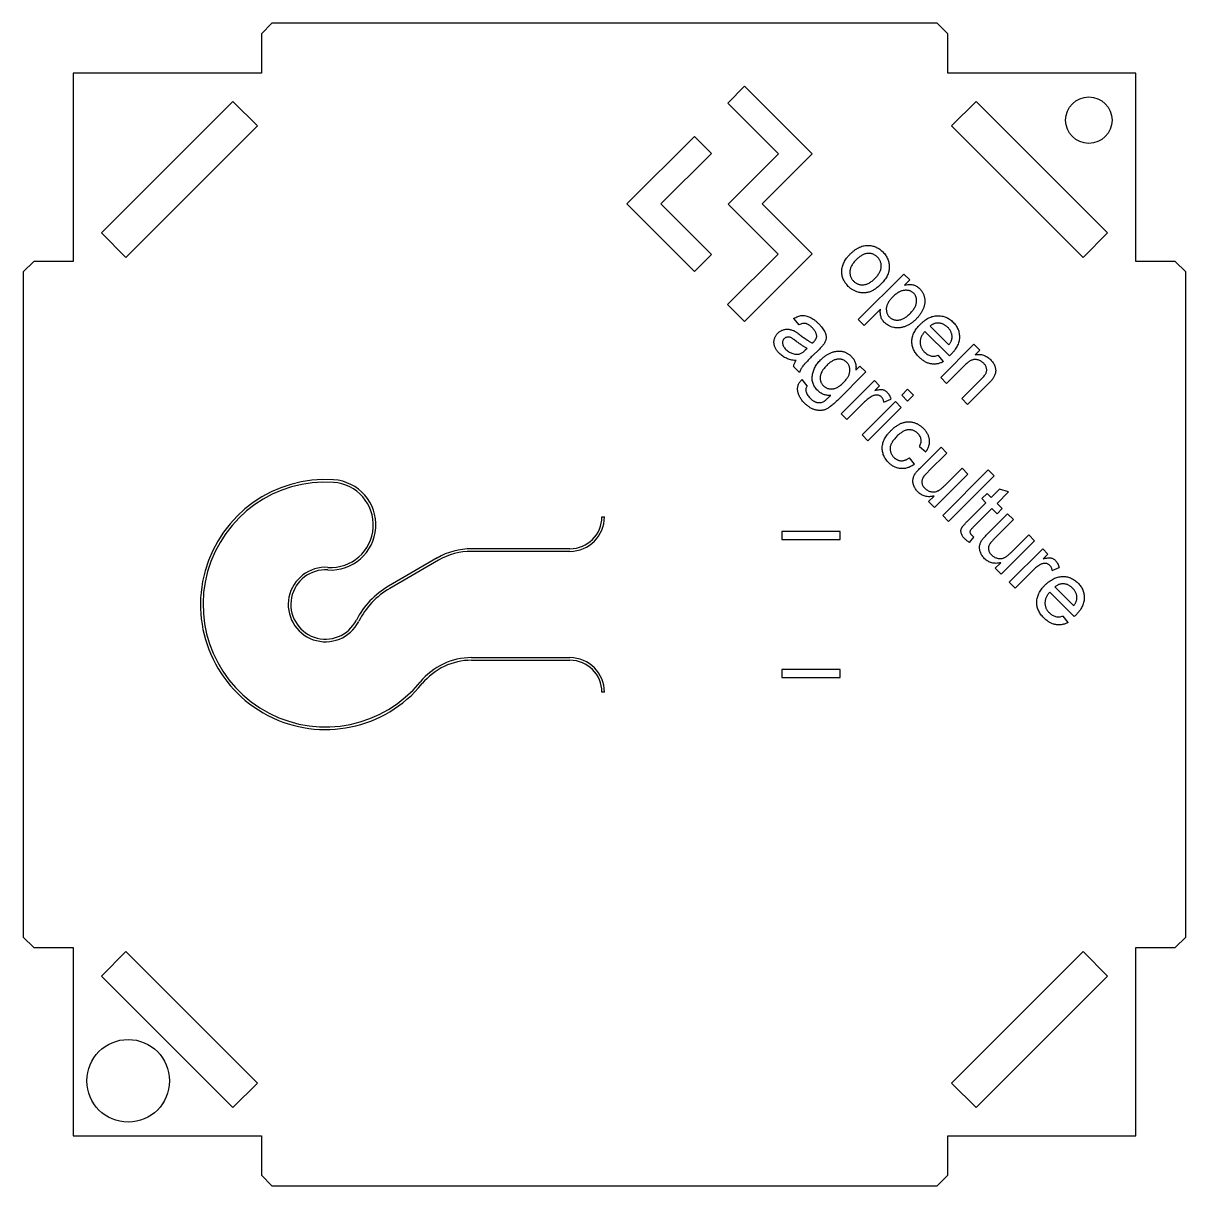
# Model space of a CAD drawing. Header units: millimetres. Extents: x -259 to 643, y -180 to 116.
# Drawn here: x 170.2 to 281.3, y -55.6 to 55.6 of the extents above; entities that cross this region are included whole.
import ezdxf

# ---------------------------------------------------------------- set-up
doc = ezdxf.new("R2010")
doc.units = ezdxf.units.MM

msp = doc.modelspace()

# ---------------------------------------------------------------- linework, layer by layer
at = {"color": 7, "linetype": 'Continuous', "lineweight": 25}
for p, q in [((193.95, 55.56), (192.94, 54.55)), ((257.53, 55.56), (193.95, 55.56)), ((258.55, 54.55), (257.53, 55.56)), ((192.94, 54.55), (192.94, 50.8)), ((258.55, 50.8), (258.55, 54.55)), ((174.94, 50.8), (174.94, 32.8)), ((192.94, 50.8), (174.94, 50.8)), ((276.54, 50.8), (258.55, 50.8)), ((276.54, 32.8), (276.54, 50.8)), ((237.53, 47.92), (239.14, 49.54)), ((239.14, 49.54), (245.59, 43.09)), ((190.23, 48.09), (177.65, 35.52)), ((192.56, 45.75), (190.23, 48.09)), ((242.38, 43.08), (237.53, 47.92)), ((261.26, 48.09), (258.92, 45.75)), ((273.83, 35.52), (261.26, 48.09)), ((179.99, 33.18), (192.56, 45.75)), ((258.92, 45.75), (271.5, 33.18)), ((227.89, 38.29), (234.35, 44.75)), ((234.35, 44.75), (235.97, 43.12)), ((235.97, 43.12), (231.14, 38.29)), ((237.56, 38.26), (242.38, 43.08)), ((245.59, 43.09), (240.8, 38.3)), ((234.34, 31.84), (227.89, 38.29)), ((231.14, 38.29), (235.96, 33.46)), ((242.33, 33.5), (237.56, 38.26)), ((240.8, 38.3), (245.58, 33.52)), ((177.65, 35.52), (179.99, 33.18)), ((271.5, 33.18), (273.83, 35.52)), ((235.96, 33.46), (234.34, 31.84)), ((237.51, 28.67), (242.33, 33.5)), ((245.58, 33.52), (239.12, 27.06)), ((171.2, 32.8), (170.18, 31.79)), ((174.94, 32.8), (171.2, 32.8)), ((280.29, 32.8), (276.54, 32.8)), ((281.31, 31.79), (280.29, 32.8)), ((170.18, 31.79), (170.18, -31.79)), ((254.36, 31.58), (250, 27.23)), ((254.92, 31.03), (254.36, 31.58)), ((281.31, -31.79), (281.31, 31.79)), ((254.41, 30.52), (254.92, 31.03)), ((239.12, 27.06), (237.51, 28.67)), ((250.56, 26.67), (252.13, 28.24)), ((243.82, 27.33), (244.33, 26.72)), ((250, 27.23), (250.56, 26.67)), ((256.37, 26.11), (258.71, 23.76)), ((258.66, 24.82), (256.87, 26.61)), ((245.11, 24.48), (244.94, 24.32)), ((261.06, 24.88), (257.88, 21.69)), ((261.62, 24.32), (261.06, 24.88)), ((245.6, 23.74), (246.28, 24.42)), ((258.14, 23.22), (257.65, 23.82)), ((261.18, 23.88), (261.62, 24.32)), ((243.82, 22.75), (244.38, 22.19)), ((248, 19.51), (250.72, 22.23)), ((250.16, 22.79), (249.77, 22.39)), ((250.72, 22.23), (250.16, 22.79)), ((258.44, 21.13), (260.14, 22.84)), ((245.13, 20.89), (244.63, 21.5)), ((251.54, 21.41), (248.35, 18.22)), ((252.04, 20.91), (251.54, 21.41)), ((257.88, 21.69), (258.44, 21.13)), ((261.79, 21.58), (259.89, 19.68)), ((251.59, 20.46), (252.04, 20.91)), ((254.72, 20.57), (254.16, 20.01)), ((254.16, 20.01), (254.72, 19.45)), ((255.28, 20.01), (254.72, 20.57)), ((254.72, 19.45), (255.28, 20.01)), ((260.45, 19.12), (262.4, 21.07)), ((248.91, 17.67), (250.6, 19.36)), ((253.55, 19.4), (250.36, 16.21)), ((252.46, 19.33), (253.12, 19.64)), ((254.11, 18.84), (253.55, 19.4)), ((259.89, 19.68), (260.45, 19.12)), ((248.35, 18.22), (248.91, 17.67)), ((250.92, 15.65), (254.11, 18.84)), ((250.36, 16.21), (250.92, 15.65)), ((255.84, 15.1), (256.45, 14.59)), ((257.91, 15.04), (255.94, 13.08)), ((256.73, 12.75), (258.46, 14.48)), ((258.46, 14.48), (257.91, 15.04)), ((255.39, 13.42), (254.89, 14.03)), ((257.29, 9.28), (260.48, 12.47)), ((262.43, 12.86), (258.07, 8.5)), ((259.92, 13.03), (258.24, 11.35)), ((258.63, 7.94), (262.99, 12.3)), ((260.48, 12.47), (259.92, 13.03)), ((262.99, 12.3), (262.43, 12.86)), ((257.25, 10.36), (256.73, 9.84)), ((262.32, 10.62), (261.82, 10.12)), ((261.82, 10.12), (262.21, 9.73)), ((262.71, 10.23), (262.32, 10.62)), ((263.49, 11.01), (262.71, 10.23)), ((263.27, 9.67), (264.36, 10.77)), ((264.36, 10.77), (263.49, 11.01)), ((256.73, 9.84), (257.29, 9.28)), ((262.21, 9.73), (260.42, 7.94)), ((260.96, 7.36), (262.77, 9.17)), ((262.77, 9.17), (263.27, 8.67)), ((263.77, 9.17), (263.27, 9.67)), ((263.27, 8.67), (263.77, 9.17)), ((225.49, 8.38), (225.74, 8.38)), ((258.07, 8.5), (258.63, 7.94)), ((264.28, 8.67), (262.31, 6.71)), ((263.1, 6.38), (264.83, 8.11)), ((264.83, 8.11), (264.28, 8.67)), ((242.7, 6.99), (242.7, 6.22)), ((248.28, 6.99), (242.7, 6.99)), ((248.28, 6.22), (248.28, 6.99)), ((242.7, 6.22), (248.28, 6.22)), ((260.64, 5.92), (261.05, 6.45)), ((263.66, 2.91), (266.85, 6.1)), ((266.29, 6.66), (264.61, 4.98)), ((266.85, 6.1), (266.29, 6.66)), ((209.75, 4.45), (205.09, 1.75)), ((222.44, 5.33), (213.04, 5.33)), ((222.44, 5.08), (213.04, 5.08)), ((267.63, 5.32), (264.44, 2.13)), ((268.13, 4.81), (267.63, 5.32)), ((267.69, 4.37), (268.13, 4.81)), ((209.88, 4.23), (205.22, 1.53)), ((263.62, 3.99), (263.1, 3.47)), ((263.1, 3.47), (263.66, 2.91)), ((268.55, 3.24), (269.21, 3.55)), ((265, 1.57), (266.69, 3.26)), ((264.44, 2.13), (265, 1.57)), ((268.3, 1.18), (270.64, -1.16)), ((270.59, -0.1), (268.8, 1.68)), ((270.07, -1.71), (269.58, -1.1)), ((213.04, -5.08), (222.44, -5.08)), ((213.04, -5.33), (222.44, -5.33)), ((248.28, -6.22), (242.7, -6.22)), ((242.7, -6.22), (242.7, -6.99)), ((248.28, -6.99), (248.28, -6.22)), ((242.7, -6.99), (248.28, -6.99)), ((225.74, -8.38), (225.49, -8.38)), ((170.18, -31.79), (171.2, -32.8)), ((280.29, -32.8), (281.31, -31.79)), ((171.2, -32.8), (174.94, -32.8)), ((174.94, -32.8), (174.94, -50.8)), ((179.99, -33.18), (177.65, -35.52)), ((192.56, -45.75), (179.99, -33.18)), ((271.5, -33.18), (258.92, -45.75)), ((273.83, -35.52), (271.5, -33.18)), ((276.54, -32.8), (280.29, -32.8)), ((276.54, -50.8), (276.54, -32.8)), ((177.65, -35.52), (190.23, -48.09)), ((261.26, -48.09), (273.83, -35.52)), ((190.23, -48.09), (192.56, -45.75)), ((258.92, -45.75), (261.26, -48.09)), ((174.94, -50.8), (192.94, -50.8)), ((192.94, -50.8), (192.94, -54.55)), ((258.55, -50.8), (276.54, -50.8)), ((258.55, -54.55), (258.55, -50.8)), ((192.94, -54.55), (193.95, -55.56)), ((193.95, -55.56), (257.53, -55.56)), ((257.53, -55.56), (258.55, -54.55))]:
    msp.add_line(p, q, dxfattribs=at)
for centre, radius in [((272.04, 46.3), 2.22), ((180.21, -45.53), 3.95)]:
    msp.add_circle(centre, radius, dxfattribs=at)
for centre, radius, start, end in [((199.07, 0), 11.95, 86.2634, 320.7106), ((199.07, 0), 11.7, 86.2634, 320.7106), ((199.57, 7.61), 4.32, 266.2634, 86.2634), ((199.57, 7.61), 4.07, 266.2634, 86.2634), ((222.44, 8.38), 3.3, 270, 360), ((222.44, 8.38), 3.05, 270, 0), ((213.04, -1.24), 6.57, 90, 120.0835), ((213.04, -1.24), 6.32, 90, 120.0835), ((199.07, 0), 3.56, 86.2634, 333.0541), ((199.07, 0), 3.31, 86.2634, 333.0541), ((209.04, -5.06), 7.87, 120.0835, 153.0541), ((209.04, -5.06), 7.62, 120.0835, 153.0541), ((213.04, -11.43), 6.35, 90, 140.7106), ((213.04, -11.43), 6.1, 90, 140.7106), ((222.44, -8.38), 3.3, 0, 90), ((222.44, -8.38), 3.05, 0, 90)]:
    msp.add_arc(centre, radius, start, end, dxfattribs=at)
for points, knots in [([(249.05, 30.41), (249, 30.46), (248.9, 30.57), (248.76, 30.74), (248.65, 30.92), (248.56, 31.1), (248.5, 31.29), (248.45, 31.48), (248.42, 31.68), (248.42, 31.89), (248.43, 32.09), (248.48, 32.3), (248.55, 32.51), (248.64, 32.71), (248.75, 32.91), (248.89, 33.12), (249.06, 33.32), (249.18, 33.45), (249.24, 33.51)], [0, 0, 0, 0, 0.063917, 0.125103, 0.184167, 0.242087, 0.298594, 0.354794, 0.411846, 0.469665, 0.528424, 0.587979, 0.649017, 0.712546, 0.778767, 0.848339, 0.922072, 1, 1, 1, 1]), ([(249.24, 33.51), (249.32, 33.58), (249.46, 33.72), (249.68, 33.89), (249.9, 34.04), (250.12, 34.16), (250.34, 34.25), (250.57, 34.3), (250.8, 34.34), (250.95, 34.33), (251.02, 34.33)], [0, 0, 0, 0, 0.148743, 0.287828, 0.419547, 0.543761, 0.661832, 0.776707, 0.888407, 1, 1, 1, 1]), ([(251.84, 33.2), (251.81, 33.23), (251.75, 33.29), (251.64, 33.37), (251.53, 33.44), (251.42, 33.49), (251.3, 33.53), (251.18, 33.55), (251.05, 33.56), (250.92, 33.56), (250.78, 33.54), (250.64, 33.51), (250.5, 33.46), (250.37, 33.39), (250.23, 33.31), (250.08, 33.21), (249.94, 33.09), (249.85, 33), (249.8, 32.95)], [0, 0, 0, 0, 0.057572, 0.113525, 0.16803, 0.221442, 0.274791, 0.328993, 0.38456, 0.441418, 0.500218, 0.560953, 0.623845, 0.690365, 0.760623, 0.835647, 0.915291, 1, 1, 1, 1]), ([(251.02, 34.33), (251.08, 34.33), (251.21, 34.31), (251.39, 34.27), (251.56, 34.22), (251.73, 34.15), (251.89, 34.07), (252.05, 33.96), (252.2, 33.84), (252.3, 33.75), (252.35, 33.71)], [0, 0, 0, 0, 0.124302, 0.246336, 0.367599, 0.489098, 0.612371, 0.737766, 0.866431, 1, 1, 1, 1]), ([(252.35, 33.71), (252.4, 33.65), (252.5, 33.55), (252.63, 33.38), (252.73, 33.2), (252.82, 33.02), (252.89, 32.83), (252.94, 32.64), (252.96, 32.44), (252.97, 32.23), (252.95, 32.03), (252.91, 31.82), (252.85, 31.62), (252.77, 31.42), (252.66, 31.22), (252.52, 31.03), (252.37, 30.83), (252.25, 30.71), (252.19, 30.65)], [0, 0, 0, 0, 0.064148, 0.125517, 0.185171, 0.243479, 0.301291, 0.358638, 0.417072, 0.476329, 0.536519, 0.596593, 0.65777, 0.720728, 0.785986, 0.853812, 0.925134, 1, 1, 1, 1]), ([(249.8, 32.95), (249.76, 32.91), (249.67, 32.82), (249.55, 32.67), (249.45, 32.53), (249.36, 32.39), (249.3, 32.25), (249.24, 32.11), (249.21, 31.98), (249.19, 31.84), (249.19, 31.71), (249.21, 31.58), (249.23, 31.45), (249.27, 31.34), (249.32, 31.22), (249.38, 31.11), (249.46, 31.01), (249.52, 30.94), (249.55, 30.91)], [0, 0, 0, 0, 0.085097, 0.164606, 0.239503, 0.309642, 0.37605, 0.439316, 0.500402, 0.559102, 0.616243, 0.671376, 0.725487, 0.778745, 0.832255, 0.886667, 0.942526, 1, 1, 1, 1]), ([(251.61, 31.18), (251.65, 31.23), (251.74, 31.32), (251.85, 31.46), (251.95, 31.59), (252.03, 31.73), (252.1, 31.87), (252.15, 32.01), (252.18, 32.14), (252.2, 32.28), (252.2, 32.41), (252.19, 32.54), (252.16, 32.66), (252.12, 32.78), (252.07, 32.9), (252.01, 33.01), (251.93, 33.11), (251.87, 33.17), (251.84, 33.2)], [0, 0, 0, 0, 0.083105, 0.161625, 0.235488, 0.305082, 0.370932, 0.434377, 0.495152, 0.555043, 0.613396, 0.669678, 0.724129, 0.778165, 0.832455, 0.88662, 0.942226, 1, 1, 1, 1]), ([(249.55, 30.91), (249.58, 30.88), (249.65, 30.82), (249.75, 30.75), (249.86, 30.68), (249.97, 30.63), (250.09, 30.59), (250.22, 30.57), (250.35, 30.56), (250.48, 30.56), (250.62, 30.58), (250.75, 30.61), (250.89, 30.66), (251.03, 30.73), (251.18, 30.82), (251.32, 30.92), (251.47, 31.05), (251.56, 31.14), (251.61, 31.18)], [0, 0, 0, 0, 0.056523, 0.111526, 0.165405, 0.218028, 0.271137, 0.324849, 0.379912, 0.436632, 0.495316, 0.555676, 0.618956, 0.686371, 0.757016, 0.832923, 0.913948, 1, 1, 1, 1]), ([(252.19, 30.65), (252.14, 30.6), (252.05, 30.51), (251.9, 30.38), (251.75, 30.26), (251.61, 30.15), (251.47, 30.06), (251.33, 29.98), (251.19, 29.92), (251.06, 29.87), (250.93, 29.83), (250.79, 29.81), (250.66, 29.79), (250.53, 29.78), (250.39, 29.78), (250.26, 29.8), (250.12, 29.82), (249.95, 29.86), (249.73, 29.94), (249.48, 30.06), (249.25, 30.22), (249.12, 30.34), (249.05, 30.41)], [0, 0, 0, 0, 0.058698, 0.114042, 0.166463, 0.216071, 0.262728, 0.306876, 0.348818, 0.388675, 0.427002, 0.46511, 0.502535, 0.539692, 0.577048, 0.61431, 0.652436, 0.690862, 0.76791, 0.844221, 0.92114, 1, 1, 1, 1]), ([(255.29, 29.75), (255.26, 29.78), (255.21, 29.83), (255.12, 29.9), (255.02, 29.95), (254.91, 29.99), (254.8, 30.02), (254.68, 30.03), (254.55, 30.04), (254.42, 30.03), (254.28, 30.01), (254.14, 29.97), (254, 29.92), (253.86, 29.85), (253.72, 29.76), (253.58, 29.66), (253.43, 29.54), (253.34, 29.45), (253.3, 29.41)], [0, 0, 0, 0, 0.050444, 0.099952, 0.149303, 0.199282, 0.250831, 0.304376, 0.360545, 0.420245, 0.482114, 0.545406, 0.611336, 0.680764, 0.753935, 0.830984, 0.91292, 1, 1, 1, 1]), ([(254.41, 30.52), (254.48, 30.54), (254.62, 30.57), (254.83, 30.59), (255.02, 30.59), (255.21, 30.57), (255.38, 30.52), (255.55, 30.44), (255.71, 30.33), (255.81, 30.24), (255.86, 30.2)], [0, 0, 0, 0, 0.142752, 0.274991, 0.399104, 0.515806, 0.629763, 0.74682, 0.869311, 1, 1, 1, 1]), ([(255.86, 30.2), (255.89, 30.16), (255.95, 30.1), (256.03, 29.99), (256.11, 29.89), (256.17, 29.78), (256.23, 29.66), (256.28, 29.54), (256.31, 29.42), (256.34, 29.3), (256.36, 29.17), (256.37, 29.04), (256.36, 28.91), (256.35, 28.78), (256.33, 28.65), (256.3, 28.52), (256.26, 28.39), (256.19, 28.21), (256.08, 27.99), (255.92, 27.74), (255.74, 27.5), (255.6, 27.35), (255.53, 27.28)], [0, 0, 0, 0, 0.041203, 0.081467, 0.120975, 0.160015, 0.19849, 0.236878, 0.27539, 0.314119, 0.353124, 0.391859, 0.430776, 0.470125, 0.510115, 0.550945, 0.593136, 0.636047, 0.723881, 0.813411, 0.905206, 1, 1, 1, 1]), ([(253.3, 29.41), (253.25, 29.36), (253.16, 29.27), (253.04, 29.13), (252.94, 28.99), (252.86, 28.85), (252.79, 28.72), (252.74, 28.59), (252.7, 28.46), (252.68, 28.33), (252.68, 28.2), (252.69, 28.08), (252.7, 27.97), (252.74, 27.86), (252.78, 27.76), (252.83, 27.66), (252.9, 27.57), (252.95, 27.51), (252.98, 27.49)], [0, 0, 0, 0, 0.08984, 0.173759, 0.252048, 0.32508, 0.394029, 0.45878, 0.520013, 0.579323, 0.636061, 0.690475, 0.743136, 0.794214, 0.844878, 0.895855, 0.947393, 1, 1, 1, 1]), ([(254.96, 27.83), (255, 27.87), (255.09, 27.96), (255.21, 28.1), (255.31, 28.24), (255.4, 28.38), (255.46, 28.51), (255.52, 28.65), (255.55, 28.78), (255.57, 28.91), (255.58, 29.04), (255.57, 29.16), (255.56, 29.27), (255.53, 29.38), (255.49, 29.48), (255.43, 29.58), (255.37, 29.67), (255.32, 29.73), (255.29, 29.75)], [0, 0, 0, 0, 0.088589, 0.171833, 0.249457, 0.322939, 0.391793, 0.456973, 0.519382, 0.579517, 0.63742, 0.692556, 0.745354, 0.796638, 0.847154, 0.897673, 0.948028, 1, 1, 1, 1]), ([(252.49, 26.96), (252.45, 27.01), (252.37, 27.1), (252.27, 27.24), (252.2, 27.4), (252.15, 27.57), (252.12, 27.74), (252.1, 27.91), (252.1, 28.07), (252.12, 28.18), (252.13, 28.24)], [0, 0, 0, 0, 0.132584, 0.259373, 0.384368, 0.509557, 0.634315, 0.757395, 0.878203, 1, 1, 1, 1]), ([(252.98, 27.49), (253.01, 27.46), (253.06, 27.41), (253.16, 27.34), (253.26, 27.29), (253.36, 27.24), (253.47, 27.21), (253.59, 27.19), (253.71, 27.18), (253.84, 27.19), (253.97, 27.21), (254.11, 27.24), (254.25, 27.3), (254.39, 27.37), (254.53, 27.46), (254.67, 27.57), (254.82, 27.69), (254.91, 27.78), (254.96, 27.83)], [0, 0, 0, 0, 0.052073, 0.103097, 0.153325, 0.203136, 0.254125, 0.306368, 0.360644, 0.417574, 0.47702, 0.538803, 0.603778, 0.672846, 0.746409, 0.825605, 0.909656, 1, 1, 1, 1]), ([(243.82, 27.33), (243.89, 27.37), (244.02, 27.45), (244.21, 27.54), (244.4, 27.6), (244.59, 27.63), (244.78, 27.63), (244.98, 27.6), (245.18, 27.55), (245.39, 27.46), (245.6, 27.34), (245.81, 27.2), (246.02, 27.03), (246.15, 26.9), (246.22, 26.84)], [0, 0, 0, 0, 0.085106, 0.164334, 0.238081, 0.308283, 0.378105, 0.450848, 0.528549, 0.612377, 0.70145, 0.795476, 0.894773, 1, 1, 1, 1]), ([(245.61, 26.44), (245.58, 26.47), (245.53, 26.52), (245.44, 26.6), (245.36, 26.66), (245.28, 26.72), (245.2, 26.77), (245.12, 26.81), (245.05, 26.84), (244.95, 26.86), (244.82, 26.88), (244.66, 26.86), (244.49, 26.8), (244.38, 26.75), (244.33, 26.72)], [0, 0, 0, 0, 0.085169, 0.164526, 0.23825, 0.306568, 0.370591, 0.429568, 0.48447, 0.53559, 0.637203, 0.745721, 0.865335, 1, 1, 1, 1]), ([(246.22, 26.84), (246.28, 26.77), (246.4, 26.65), (246.56, 26.45), (246.69, 26.27), (246.79, 26.08), (246.86, 25.91), (246.91, 25.75), (246.93, 25.6), (246.93, 25.46), (246.91, 25.33), (246.87, 25.19), (246.81, 25.06), (246.76, 24.97), (246.73, 24.93)], [0, 0, 0, 0, 0.127694, 0.243353, 0.347727, 0.441816, 0.526583, 0.602845, 0.672134, 0.735791, 0.797791, 0.861774, 0.928538, 1, 1, 1, 1]), ([(255.53, 27.28), (255.44, 27.2), (255.29, 27.05), (255.03, 26.86), (254.76, 26.7), (254.53, 26.59), (254.34, 26.53), (254.2, 26.49), (254.07, 26.46), (253.93, 26.45), (253.79, 26.44), (253.66, 26.44), (253.52, 26.46), (253.34, 26.49), (253.13, 26.55), (252.9, 26.66), (252.68, 26.79), (252.56, 26.91), (252.49, 26.96)], [0, 0, 0, 0, 0.097925, 0.191646, 0.282512, 0.371144, 0.414575, 0.456775, 0.498077, 0.538595, 0.578616, 0.618597, 0.658265, 0.698162, 0.77647, 0.85204, 0.925885, 1, 1, 1, 1]), ([(255.8, 23.66), (255.75, 23.71), (255.64, 23.83), (255.5, 24.01), (255.38, 24.19), (255.29, 24.38), (255.21, 24.57), (255.16, 24.77), (255.13, 24.97), (255.13, 25.18), (255.14, 25.39), (255.19, 25.59), (255.25, 25.8), (255.34, 26), (255.45, 26.2), (255.58, 26.4), (255.74, 26.59), (255.86, 26.72), (255.92, 26.78)], [0, 0, 0, 0, 0.067349, 0.131656, 0.193072, 0.252501, 0.310702, 0.368226, 0.425476, 0.483439, 0.542056, 0.60114, 0.661029, 0.722861, 0.787419, 0.854501, 0.925347, 1, 1, 1, 1]), ([(255.92, 26.78), (255.99, 26.84), (256.12, 26.97), (256.32, 27.13), (256.52, 27.27), (256.73, 27.39), (256.93, 27.48), (257.14, 27.55), (257.35, 27.59), (257.57, 27.61), (257.77, 27.6), (257.98, 27.58), (258.18, 27.54), (258.37, 27.47), (258.55, 27.38), (258.73, 27.27), (258.91, 27.14), (259.01, 27.03), (259.07, 26.98)], [0, 0, 0, 0, 0.077019, 0.149548, 0.218714, 0.284923, 0.348159, 0.409728, 0.469839, 0.529421, 0.588276, 0.64579, 0.702469, 0.75939, 0.816748, 0.875621, 0.936482, 1, 1, 1, 1]), ([(258.56, 26.48), (258.53, 26.51), (258.47, 26.57), (258.37, 26.65), (258.27, 26.72), (258.17, 26.77), (258.06, 26.82), (257.95, 26.86), (257.84, 26.88), (257.72, 26.9), (257.61, 26.9), (257.49, 26.9), (257.38, 26.88), (257.27, 26.85), (257.17, 26.81), (257.07, 26.75), (256.97, 26.69), (256.9, 26.64), (256.87, 26.61)], [0, 0, 0, 0, 0.068917, 0.135551, 0.199737, 0.262622, 0.324497, 0.386093, 0.447413, 0.509197, 0.570922, 0.630837, 0.690156, 0.749787, 0.809726, 0.87092, 0.934593, 1, 1, 1, 1]), ([(259.07, 26.98), (259.12, 26.93), (259.22, 26.83), (259.35, 26.66), (259.45, 26.48), (259.54, 26.3), (259.6, 26.12), (259.65, 25.92), (259.67, 25.72), (259.67, 25.52), (259.66, 25.31), (259.61, 25.1), (259.55, 24.9), (259.45, 24.69), (259.34, 24.49), (259.2, 24.29), (259.04, 24.09), (258.92, 23.97), (258.86, 23.9)], [0, 0, 0, 0, 0.062833, 0.122965, 0.181629, 0.238832, 0.295294, 0.352167, 0.409491, 0.468424, 0.528358, 0.588554, 0.650248, 0.713671, 0.780262, 0.849536, 0.922652, 1, 1, 1, 1]), ([(242.46, 24), (242.42, 24.04), (242.35, 24.12), (242.24, 24.25), (242.15, 24.38), (242.08, 24.5), (242.02, 24.63), (241.98, 24.76), (241.95, 24.89), (241.94, 25.02), (241.94, 25.15), (241.96, 25.28), (241.99, 25.4), (242.03, 25.52), (242.08, 25.63), (242.15, 25.74), (242.23, 25.84), (242.29, 25.91), (242.32, 25.94)], [0, 0, 0, 0, 0.078668, 0.152594, 0.222863, 0.289895, 0.354043, 0.415825, 0.476257, 0.535647, 0.59403, 0.651213, 0.707464, 0.763721, 0.820383, 0.878679, 0.938165, 1, 1, 1, 1]), ([(242.32, 25.94), (242.36, 25.98), (242.44, 26.05), (242.57, 26.14), (242.7, 26.21), (242.84, 26.27), (242.99, 26.3), (243.13, 26.32), (243.28, 26.32), (243.42, 26.3), (243.56, 26.27), (243.7, 26.23), (243.83, 26.18), (243.92, 26.13), (243.97, 26.11)], [0, 0, 0, 0, 0.090112, 0.177281, 0.262877, 0.348059, 0.432222, 0.513208, 0.593481, 0.672827, 0.752511, 0.833621, 0.91551, 1, 1, 1, 1]), ([(244.09, 25.15), (244.04, 25.19), (243.94, 25.27), (243.79, 25.37), (243.67, 25.45), (243.56, 25.51), (243.47, 25.54), (243.38, 25.56), (243.29, 25.57), (243.2, 25.56), (243.12, 25.54), (243.04, 25.51), (242.97, 25.47), (242.93, 25.43), (242.91, 25.41)], [0, 0, 0, 0, 0.157179, 0.290109, 0.398882, 0.483917, 0.555629, 0.624345, 0.689665, 0.753686, 0.816545, 0.877604, 0.938134, 1, 1, 1, 1]), ([(243.97, 26.11), (244, 26.08), (244.08, 26.04), (244.2, 25.95), (244.35, 25.85), (244.45, 25.77), (244.5, 25.73)], [0, 0, 0, 0, 0.18881, 0.417458, 0.688497, 1, 1, 1, 1]), ([(244.5, 25.73), (244.56, 25.68), (244.67, 25.6), (244.83, 25.48), (244.99, 25.37), (245.13, 25.27), (245.26, 25.18), (245.38, 25.11), (245.5, 25.04), (245.57, 25.01), (245.61, 24.99)], [0, 0, 0, 0, 0.161961, 0.31289, 0.454014, 0.584335, 0.703729, 0.812669, 0.911079, 1, 1, 1, 1]), ([(246.03, 25.69), (246.02, 25.72), (246.02, 25.78), (245.99, 25.87), (245.96, 25.97), (245.91, 26.06), (245.85, 26.15), (245.78, 26.25), (245.7, 26.34), (245.64, 26.41), (245.61, 26.44)], [0, 0, 0, 0, 0.10497, 0.21464, 0.328561, 0.446665, 0.573274, 0.706537, 0.848573, 1, 1, 1, 1]), ([(245.74, 25.12), (245.77, 25.14), (245.81, 25.19), (245.87, 25.26), (245.92, 25.34), (245.97, 25.41), (246, 25.48), (246.02, 25.55), (246.03, 25.62), (246.03, 25.67), (246.03, 25.69)], [0, 0, 0, 0, 0.157694, 0.30275, 0.438168, 0.564705, 0.681763, 0.791831, 0.896524, 1, 1, 1, 1]), ([(256.37, 26.11), (256.33, 26.07), (256.26, 25.98), (256.17, 25.85), (256.09, 25.72), (256.02, 25.59), (255.97, 25.46), (255.94, 25.33), (255.92, 25.2), (255.91, 25.07), (255.92, 24.94), (255.94, 24.81), (255.97, 24.69), (256.01, 24.58), (256.07, 24.46), (256.14, 24.35), (256.22, 24.25), (256.28, 24.18), (256.31, 24.15)], [0, 0, 0, 0, 0.076544, 0.14975, 0.218877, 0.285093, 0.348758, 0.410223, 0.470846, 0.530375, 0.589524, 0.646869, 0.704273, 0.760838, 0.818485, 0.876946, 0.93729, 1, 1, 1, 1]), ([(258.97, 25.54), (258.97, 25.59), (258.97, 25.67), (258.95, 25.8), (258.92, 25.92), (258.87, 26.04), (258.82, 26.16), (258.74, 26.27), (258.66, 26.38), (258.6, 26.45), (258.56, 26.48)], [0, 0, 0, 0, 0.123705, 0.245276, 0.365222, 0.485953, 0.60841, 0.734801, 0.864924, 1, 1, 1, 1]), ([(242.91, 25.41), (242.88, 25.38), (242.83, 25.32), (242.78, 25.21), (242.75, 25.08), (242.76, 24.95), (242.79, 24.81), (242.86, 24.66), (242.96, 24.51), (243.05, 24.42), (243.09, 24.37)], [0, 0, 0, 0, 0.106191, 0.208708, 0.313361, 0.426462, 0.548004, 0.681596, 0.831457, 1, 1, 1, 1]), ([(245.11, 24.48), (245.08, 24.5), (245.01, 24.53), (244.9, 24.59), (244.78, 24.66), (244.66, 24.74), (244.53, 24.83), (244.39, 24.93), (244.24, 25.03), (244.15, 25.11), (244.09, 25.15)], [0, 0, 0, 0, 0.091169, 0.192402, 0.302457, 0.421923, 0.552321, 0.691338, 0.841219, 1, 1, 1, 1]), ([(245.61, 24.99), (245.63, 25), (245.65, 25.03), (245.69, 25.07), (245.72, 25.09), (245.74, 25.11), (245.74, 25.12)], [0, 0, 0, 0, 0.35568, 0.644278, 0.859095, 1, 1, 1, 1]), ([(246.73, 24.93), (246.71, 24.9), (246.66, 24.83), (246.56, 24.71), (246.43, 24.57), (246.33, 24.48), (246.28, 24.42)], [0, 0, 0, 0, 0.171461, 0.394486, 0.669995, 1, 1, 1, 1]), ([(258.66, 24.82), (258.68, 24.85), (258.73, 24.91), (258.79, 25.01), (258.85, 25.1), (258.89, 25.19), (258.93, 25.28), (258.95, 25.37), (258.97, 25.46), (258.97, 25.51), (258.97, 25.54)], [0, 0, 0, 0, 0.148165, 0.289694, 0.422377, 0.548462, 0.667394, 0.782966, 0.892721, 1, 1, 1, 1]), ([(244.05, 23.31), (243.96, 23.32), (243.79, 23.34), (243.55, 23.39), (243.33, 23.45), (243.14, 23.53), (242.95, 23.62), (242.78, 23.73), (242.62, 23.85), (242.51, 23.95), (242.46, 24)], [0, 0, 0, 0, 0.149631, 0.288282, 0.415682, 0.534026, 0.647897, 0.762563, 0.879642, 1, 1, 1, 1]), ([(243.09, 24.37), (243.14, 24.33), (243.24, 24.24), (243.4, 24.13), (243.57, 24.04), (243.75, 23.98), (243.93, 23.94), (244.1, 23.92), (244.26, 23.93), (244.37, 23.95), (244.42, 23.96)], [0, 0, 0, 0, 0.140553, 0.275516, 0.406786, 0.536132, 0.661649, 0.779376, 0.890775, 1, 1, 1, 1]), ([(245.6, 23.74), (245.54, 23.69), (245.43, 23.58), (245.28, 23.42), (245.14, 23.28), (245.02, 23.15), (244.91, 23.03), (244.82, 22.93), (244.75, 22.84), (244.67, 22.75), (244.6, 22.63), (244.51, 22.49), (244.44, 22.35), (244.4, 22.24), (244.38, 22.19)], [0, 0, 0, 0, 0.121744, 0.232308, 0.332328, 0.421205, 0.50015, 0.567993, 0.625354, 0.671656, 0.753768, 0.835272, 0.91738, 1, 1, 1, 1]), ([(244.42, 23.96), (244.46, 23.98), (244.55, 24.01), (244.67, 24.09), (244.81, 24.19), (244.9, 24.28), (244.94, 24.32)], [0, 0, 0, 0, 0.201655, 0.433631, 0.697639, 1, 1, 1, 1]), ([(246.12, 20.45), (246.07, 20.5), (245.97, 20.61), (245.85, 20.78), (245.75, 20.95), (245.68, 21.13), (245.62, 21.32), (245.59, 21.51), (245.59, 21.7), (245.61, 21.9), (245.65, 22.11), (245.71, 22.3), (245.78, 22.5), (245.87, 22.69), (245.98, 22.87), (246.1, 23.05), (246.24, 23.22), (246.34, 23.33), (246.4, 23.38)], [0, 0, 0, 0, 0.065867, 0.128685, 0.189084, 0.247609, 0.305854, 0.364102, 0.423069, 0.484676, 0.54689, 0.608985, 0.671393, 0.734415, 0.798163, 0.863503, 0.9308, 1, 1, 1, 1]), ([(246.4, 23.38), (246.47, 23.45), (246.62, 23.6), (246.87, 23.78), (247.12, 23.94), (247.34, 24.05), (247.52, 24.12), (247.66, 24.16), (247.79, 24.19), (247.92, 24.21), (248.05, 24.23), (248.18, 24.23), (248.31, 24.22), (248.43, 24.21), (248.56, 24.18), (248.68, 24.14), (248.8, 24.1), (248.91, 24.04), (249.02, 23.97), (249.13, 23.9), (249.24, 23.81), (249.3, 23.75), (249.34, 23.72)], [0, 0, 0, 0, 0.094889, 0.186845, 0.276296, 0.364827, 0.408275, 0.450178, 0.491047, 0.531067, 0.570434, 0.609344, 0.647782, 0.686225, 0.724378, 0.762475, 0.800601, 0.839164, 0.877937, 0.917607, 0.958335, 1, 1, 1, 1]), ([(248.89, 23.16), (248.86, 23.19), (248.81, 23.24), (248.72, 23.3), (248.62, 23.36), (248.52, 23.4), (248.41, 23.43), (248.29, 23.45), (248.17, 23.45), (248.05, 23.45), (247.92, 23.43), (247.79, 23.4), (247.66, 23.35), (247.53, 23.28), (247.39, 23.2), (247.26, 23.1), (247.12, 22.99), (247.04, 22.91), (246.99, 22.86)], [0, 0, 0, 0, 0.05397, 0.106282, 0.15763, 0.209055, 0.26168, 0.314666, 0.37028, 0.428289, 0.488489, 0.550642, 0.615318, 0.683127, 0.755581, 0.832213, 0.913396, 1, 1, 1, 1]), ([(249.34, 23.72), (249.38, 23.67), (249.46, 23.59), (249.57, 23.44), (249.65, 23.28), (249.71, 23.12), (249.76, 22.95), (249.78, 22.77), (249.79, 22.59), (249.77, 22.46), (249.77, 22.39)], [0, 0, 0, 0, 0.127411, 0.251224, 0.371451, 0.491533, 0.613231, 0.736879, 0.86552, 1, 1, 1, 1]), ([(258.14, 23.22), (258.09, 23.19), (258, 23.14), (257.85, 23.09), (257.7, 23.04), (257.55, 23), (257.4, 22.98), (257.25, 22.97), (257.1, 22.98), (256.95, 23), (256.8, 23.03), (256.65, 23.08), (256.51, 23.14), (256.36, 23.22), (256.22, 23.31), (256.08, 23.41), (255.94, 23.53), (255.85, 23.61), (255.8, 23.66)], [0, 0, 0, 0, 0.063569, 0.125054, 0.184918, 0.244012, 0.302255, 0.360345, 0.418404, 0.477229, 0.536985, 0.597496, 0.658795, 0.722217, 0.787735, 0.855726, 0.926092, 1, 1, 1, 1]), ([(256.31, 24.15), (256.36, 24.1), (256.46, 24.02), (256.61, 23.91), (256.77, 23.82), (256.93, 23.76), (257.1, 23.73), (257.28, 23.74), (257.46, 23.76), (257.58, 23.8), (257.65, 23.82)], [0, 0, 0, 0, 0.137043, 0.264653, 0.386741, 0.503854, 0.62031, 0.73976, 0.86545, 1, 1, 1, 1]), ([(258.86, 23.9), (258.84, 23.88), (258.79, 23.84), (258.74, 23.79), (258.71, 23.76)], [0, 0, 0, 0, 0.414608, 1, 1, 1, 1]), ([(261.99, 23.06), (261.96, 23.08), (261.9, 23.14), (261.82, 23.21), (261.72, 23.26), (261.63, 23.32), (261.52, 23.36), (261.42, 23.39), (261.31, 23.41), (261.2, 23.42), (261.08, 23.42), (260.96, 23.39), (260.83, 23.35), (260.7, 23.29), (260.57, 23.2), (260.43, 23.1), (260.29, 22.98), (260.19, 22.89), (260.14, 22.84)], [0, 0, 0, 0, 0.05474, 0.107494, 0.159432, 0.210592, 0.261398, 0.312429, 0.36439, 0.41773, 0.472461, 0.530716, 0.592905, 0.660261, 0.734487, 0.815792, 0.903972, 1, 1, 1, 1]), ([(261.18, 23.88), (261.24, 23.89), (261.38, 23.91), (261.58, 23.91), (261.78, 23.89), (261.96, 23.84), (262.15, 23.77), (262.32, 23.67), (262.49, 23.55), (262.59, 23.46), (262.65, 23.41)], [0, 0, 0, 0, 0.128951, 0.252973, 0.373396, 0.492638, 0.612688, 0.736276, 0.865056, 1, 1, 1, 1]), ([(262.65, 23.41), (262.69, 23.36), (262.78, 23.27), (262.89, 23.12), (262.98, 22.96), (263.05, 22.8), (263.1, 22.64), (263.14, 22.48), (263.14, 22.33), (263.13, 22.18), (263.09, 22.04), (263.04, 21.9), (262.97, 21.76), (262.92, 21.67), (262.89, 21.62)], [0, 0, 0, 0, 0.096432, 0.190028, 0.28182, 0.372899, 0.460187, 0.541381, 0.618426, 0.691795, 0.765068, 0.840083, 0.918225, 1, 1, 1, 1]), ([(243.82, 22.75), (243.83, 22.8), (243.85, 22.9), (243.9, 23.04), (243.96, 23.18), (244.02, 23.27), (244.05, 23.31)], [0, 0, 0, 0, 0.245651, 0.491848, 0.74177, 1, 1, 1, 1]), ([(246.99, 22.86), (246.95, 22.81), (246.86, 22.72), (246.73, 22.58), (246.63, 22.43), (246.54, 22.3), (246.47, 22.16), (246.41, 22.03), (246.38, 21.9), (246.36, 21.77), (246.35, 21.64), (246.36, 21.53), (246.38, 21.41), (246.41, 21.3), (246.46, 21.2), (246.51, 21.1), (246.58, 21), (246.64, 20.94), (246.66, 20.92)], [0, 0, 0, 0, 0.09101, 0.17615, 0.255236, 0.328587, 0.397193, 0.46159, 0.522212, 0.580132, 0.635479, 0.688554, 0.740729, 0.791381, 0.842169, 0.893307, 0.946116, 1, 1, 1, 1]), ([(248.6, 21.22), (248.64, 21.27), (248.73, 21.36), (248.84, 21.49), (248.94, 21.63), (249.02, 21.77), (249.09, 21.9), (249.14, 22.03), (249.17, 22.17), (249.19, 22.3), (249.2, 22.42), (249.19, 22.55), (249.17, 22.66), (249.14, 22.77), (249.1, 22.88), (249.04, 22.98), (248.97, 23.07), (248.92, 23.13), (248.89, 23.16)], [0, 0, 0, 0, 0.086689, 0.167491, 0.243906, 0.316245, 0.383866, 0.448834, 0.51089, 0.570764, 0.628881, 0.684679, 0.738386, 0.790804, 0.842533, 0.894012, 0.946467, 1, 1, 1, 1]), ([(261.79, 21.58), (261.84, 21.63), (261.93, 21.73), (262.05, 21.87), (262.15, 22), (262.22, 22.12), (262.26, 22.24), (262.28, 22.36), (262.28, 22.48), (262.26, 22.6), (262.22, 22.72), (262.16, 22.84), (262.08, 22.96), (262.02, 23.02), (261.99, 23.06)], [0, 0, 0, 0, 0.125533, 0.234129, 0.327094, 0.405164, 0.474844, 0.543682, 0.613556, 0.686418, 0.761263, 0.83768, 0.916901, 1, 1, 1, 1]), ([(244.87, 19.24), (244.83, 19.29), (244.74, 19.38), (244.62, 19.52), (244.51, 19.67), (244.42, 19.82), (244.35, 19.96), (244.28, 20.11), (244.24, 20.26), (244.21, 20.41), (244.19, 20.55), (244.2, 20.7), (244.22, 20.84), (244.26, 20.98), (244.32, 21.12), (244.41, 21.25), (244.51, 21.38), (244.59, 21.46), (244.63, 21.5)], [0, 0, 0, 0, 0.075524, 0.147988, 0.217123, 0.28342, 0.347045, 0.40854, 0.468608, 0.527724, 0.585115, 0.641568, 0.696727, 0.752944, 0.810102, 0.870024, 0.933086, 1, 1, 1, 1]), ([(246.66, 20.92), (246.69, 20.89), (246.75, 20.83), (246.85, 20.76), (246.95, 20.71), (247.05, 20.66), (247.16, 20.63), (247.27, 20.61), (247.39, 20.6), (247.52, 20.61), (247.64, 20.62), (247.77, 20.66), (247.91, 20.71), (248.04, 20.78), (248.18, 20.87), (248.32, 20.97), (248.46, 21.09), (248.55, 21.18), (248.6, 21.22)], [0, 0, 0, 0, 0.054394, 0.107062, 0.158294, 0.209563, 0.26092, 0.313269, 0.367269, 0.423522, 0.481877, 0.542587, 0.607297, 0.675484, 0.748437, 0.826609, 0.910369, 1, 1, 1, 1]), ([(262.89, 21.62), (262.88, 21.61), (262.85, 21.57), (262.81, 21.52), (262.76, 21.46), (262.7, 21.39), (262.64, 21.32), (262.57, 21.24), (262.48, 21.16), (262.43, 21.1), (262.4, 21.07)], [0, 0, 0, 0, 0.079515, 0.17013, 0.275678, 0.394386, 0.526238, 0.669757, 0.828207, 1, 1, 1, 1]), ([(245.13, 20.89), (245.1, 20.85), (245.05, 20.77), (245, 20.64), (244.98, 20.52), (244.99, 20.44), (244.99, 20.4)], [0, 0, 0, 0, 0.277555, 0.528551, 0.766362, 1, 1, 1, 1]), ([(244.99, 20.4), (245.01, 20.34), (245.04, 20.23), (245.12, 20.06), (245.24, 19.89), (245.34, 19.79), (245.39, 19.73)], [0, 0, 0, 0, 0.217924, 0.453424, 0.711804, 1, 1, 1, 1]), ([(247.37, 19.99), (247.31, 19.99), (247.19, 19.98), (247.01, 20), (246.85, 20.03), (246.69, 20.08), (246.53, 20.15), (246.39, 20.23), (246.25, 20.33), (246.17, 20.41), (246.12, 20.45)], [0, 0, 0, 0, 0.13145, 0.258182, 0.380811, 0.502297, 0.623433, 0.745773, 0.870824, 1, 1, 1, 1]), ([(252.22, 19.83), (252.19, 19.86), (252.14, 19.91), (252.04, 19.96), (251.93, 20), (251.81, 20.02), (251.69, 20.02), (251.57, 20.01), (251.45, 19.97), (251.37, 19.93), (251.33, 19.91)], [0, 0, 0, 0, 0.118284, 0.234785, 0.35109, 0.472603, 0.597603, 0.724666, 0.858177, 1, 1, 1, 1]), ([(251.59, 20.46), (251.67, 20.48), (251.81, 20.52), (252.01, 20.55), (252.17, 20.56), (252.32, 20.55), (252.44, 20.51), (252.55, 20.46), (252.65, 20.4), (252.71, 20.34), (252.74, 20.31)], [0, 0, 0, 0, 0.189659, 0.351368, 0.488406, 0.600965, 0.701615, 0.799895, 0.898952, 1, 1, 1, 1]), ([(252.74, 20.31), (252.79, 20.27), (252.87, 20.18), (252.97, 20.01), (253.06, 19.84), (253.1, 19.71), (253.12, 19.64)], [0, 0, 0, 0, 0.235779, 0.477896, 0.732141, 1, 1, 1, 1]), ([(248, 19.51), (247.94, 19.45), (247.83, 19.34), (247.66, 19.19), (247.5, 19.05), (247.34, 18.93), (247.2, 18.82), (247.06, 18.74), (246.94, 18.67), (246.82, 18.62), (246.7, 18.59), (246.58, 18.56), (246.46, 18.55), (246.34, 18.54), (246.22, 18.55), (246.1, 18.56), (245.98, 18.58), (245.85, 18.62), (245.73, 18.66), (245.6, 18.71), (245.48, 18.77), (245.35, 18.85), (245.23, 18.93), (245.11, 19.03), (244.99, 19.13), (244.91, 19.2), (244.87, 19.24)], [0, 0, 0, 0, 0.068405, 0.131781, 0.190186, 0.243735, 0.292164, 0.33602, 0.375429, 0.410331, 0.443056, 0.475833, 0.50841, 0.541004, 0.574059, 0.607797, 0.642361, 0.677726, 0.714069, 0.751292, 0.789411, 0.828501, 0.869144, 0.911143, 0.954616, 1, 1, 1, 1]), ([(245.39, 19.73), (245.42, 19.71), (245.47, 19.65), (245.56, 19.57), (245.65, 19.5), (245.74, 19.45), (245.82, 19.4), (245.91, 19.36), (245.99, 19.33), (246.1, 19.3), (246.24, 19.29), (246.4, 19.3), (246.56, 19.34), (246.66, 19.39), (246.71, 19.42)], [0, 0, 0, 0, 0.083429, 0.162952, 0.236926, 0.307596, 0.374169, 0.43753, 0.497245, 0.554896, 0.665759, 0.774599, 0.884897, 1, 1, 1, 1]), ([(246.71, 19.42), (246.73, 19.43), (246.77, 19.45), (246.83, 19.49), (246.9, 19.55), (246.97, 19.62), (247.06, 19.69), (247.15, 19.78), (247.26, 19.88), (247.33, 19.95), (247.37, 19.99)], [0, 0, 0, 0, 0.069872, 0.154554, 0.254522, 0.371181, 0.504744, 0.653787, 0.818383, 1, 1, 1, 1]), ([(251.33, 19.91), (251.26, 19.87), (251.14, 19.8), (250.95, 19.67), (250.77, 19.52), (250.66, 19.41), (250.6, 19.36)], [0, 0, 0, 0, 0.23826, 0.483736, 0.736379, 1, 1, 1, 1]), ([(252.46, 19.33), (252.45, 19.38), (252.43, 19.48), (252.38, 19.61), (252.31, 19.73), (252.25, 19.8), (252.22, 19.83)], [0, 0, 0, 0, 0.273331, 0.527147, 0.767135, 1, 1, 1, 1]), ([(253.12, 16.62), (253.16, 16.66), (253.24, 16.74), (253.37, 16.86), (253.5, 16.96), (253.64, 17.06), (253.77, 17.14), (253.9, 17.22), (254.04, 17.29), (254.18, 17.35), (254.31, 17.39), (254.45, 17.43), (254.59, 17.46), (254.73, 17.47), (254.86, 17.47), (255, 17.46), (255.13, 17.44), (255.31, 17.4), (255.53, 17.32), (255.77, 17.2), (256, 17.04), (256.14, 16.91), (256.21, 16.85)], [0, 0, 0, 0, 0.05069, 0.100064, 0.147868, 0.194213, 0.239564, 0.283798, 0.326868, 0.369348, 0.410747, 0.451432, 0.490875, 0.5299, 0.568726, 0.607396, 0.646183, 0.685355, 0.76375, 0.841544, 0.919958, 1, 1, 1, 1]), ([(255.71, 16.34), (255.67, 16.38), (255.61, 16.44), (255.51, 16.51), (255.4, 16.58), (255.29, 16.63), (255.17, 16.67), (255.05, 16.69), (254.93, 16.7), (254.8, 16.7), (254.67, 16.69), (254.53, 16.65), (254.4, 16.6), (254.26, 16.53), (254.12, 16.44), (253.98, 16.34), (253.83, 16.21), (253.74, 16.12), (253.69, 16.08)], [0, 0, 0, 0, 0.058404, 0.114116, 0.168121, 0.221308, 0.27397, 0.326971, 0.380563, 0.435826, 0.492677, 0.552436, 0.61499, 0.68168, 0.753091, 0.830004, 0.912192, 1, 1, 1, 1]), ([(256.21, 16.85), (256.25, 16.81), (256.33, 16.73), (256.43, 16.59), (256.53, 16.46), (256.61, 16.32), (256.67, 16.18), (256.72, 16.04), (256.76, 15.9), (256.78, 15.75), (256.79, 15.61), (256.78, 15.46), (256.77, 15.31), (256.73, 15.17), (256.68, 15.02), (256.62, 14.88), (256.54, 14.73), (256.48, 14.64), (256.45, 14.59)], [0, 0, 0, 0, 0.070795, 0.138932, 0.203763, 0.266772, 0.328277, 0.388476, 0.447704, 0.506488, 0.565368, 0.623845, 0.682428, 0.742426, 0.803497, 0.866801, 0.93206, 1, 1, 1, 1]), ([(252.91, 13.55), (252.86, 13.61), (252.76, 13.71), (252.63, 13.88), (252.52, 14.06), (252.43, 14.24), (252.36, 14.43), (252.32, 14.62), (252.29, 14.81), (252.29, 15.02), (252.31, 15.22), (252.36, 15.42), (252.42, 15.63), (252.51, 15.83), (252.63, 16.03), (252.77, 16.23), (252.93, 16.43), (253.05, 16.55), (253.12, 16.62)], [0, 0, 0, 0, 0.06395, 0.125495, 0.184553, 0.242023, 0.298544, 0.354978, 0.411633, 0.469612, 0.528372, 0.587935, 0.649204, 0.712555, 0.778766, 0.848384, 0.922231, 1, 1, 1, 1]), ([(253.69, 16.08), (253.64, 16.03), (253.55, 15.93), (253.43, 15.78), (253.32, 15.64), (253.23, 15.5), (253.16, 15.36), (253.1, 15.23), (253.06, 15.1), (253.05, 14.97), (253.05, 14.84), (253.06, 14.72), (253.08, 14.6), (253.12, 14.49), (253.17, 14.38), (253.23, 14.27), (253.3, 14.17), (253.36, 14.11), (253.39, 14.08)], [0, 0, 0, 0, 0.089979, 0.173225, 0.251077, 0.323991, 0.391278, 0.454508, 0.514103, 0.570985, 0.625463, 0.678222, 0.730659, 0.782214, 0.83454, 0.887841, 0.94284, 1, 1, 1, 1]), ([(255.84, 15.1), (255.87, 15.15), (255.93, 15.26), (255.99, 15.43), (256.01, 15.6), (256.01, 15.77), (255.97, 15.92), (255.91, 16.08), (255.82, 16.22), (255.75, 16.3), (255.71, 16.34)], [0, 0, 0, 0, 0.142673, 0.272872, 0.395848, 0.514823, 0.631947, 0.750668, 0.871295, 1, 1, 1, 1]), ([(255.39, 13.42), (255.34, 13.38), (255.24, 13.31), (255.07, 13.22), (254.91, 13.14), (254.75, 13.08), (254.59, 13.03), (254.42, 13), (254.25, 12.99), (254.09, 12.99), (253.93, 13.01), (253.77, 13.04), (253.61, 13.09), (253.46, 13.15), (253.31, 13.23), (253.17, 13.32), (253.04, 13.43), (252.95, 13.51), (252.91, 13.55)], [0, 0, 0, 0, 0.070384, 0.13825, 0.204012, 0.267116, 0.329234, 0.390183, 0.450776, 0.511503, 0.571643, 0.631313, 0.690549, 0.750142, 0.810188, 0.871619, 0.934859, 1, 1, 1, 1]), ([(253.39, 14.08), (253.42, 14.05), (253.47, 14), (253.55, 13.94), (253.63, 13.89), (253.72, 13.84), (253.8, 13.8), (253.89, 13.77), (253.99, 13.75), (254.08, 13.74), (254.18, 13.74), (254.28, 13.75), (254.37, 13.77), (254.48, 13.8), (254.58, 13.84), (254.68, 13.9), (254.79, 13.96), (254.85, 14.01), (254.89, 14.03)], [0, 0, 0, 0, 0.063436, 0.125047, 0.185165, 0.242744, 0.299945, 0.356986, 0.413675, 0.470983, 0.529005, 0.58841, 0.649227, 0.712623, 0.77912, 0.848934, 0.922015, 1, 1, 1, 1]), ([(255.71, 10.76), (255.66, 10.8), (255.58, 10.89), (255.47, 11.04), (255.38, 11.2), (255.31, 11.36), (255.26, 11.53), (255.22, 11.69), (255.22, 11.84), (255.23, 11.99), (255.27, 12.13), (255.32, 12.27), (255.38, 12.41), (255.44, 12.5), (255.47, 12.54)], [0, 0, 0, 0, 0.09511, 0.1887, 0.279949, 0.371965, 0.460002, 0.542325, 0.617985, 0.69031, 0.762645, 0.837842, 0.91649, 1, 1, 1, 1]), ([(255.47, 12.54), (255.5, 12.58), (255.55, 12.66), (255.66, 12.78), (255.79, 12.92), (255.89, 13.02), (255.94, 13.08)], [0, 0, 0, 0, 0.182726, 0.409284, 0.682193, 1, 1, 1, 1]), ([(256.73, 12.75), (256.7, 12.71), (256.64, 12.65), (256.55, 12.56), (256.47, 12.47), (256.4, 12.4), (256.33, 12.33), (256.28, 12.26), (256.24, 12.21), (256.22, 12.17), (256.21, 12.16)], [0, 0, 0, 0, 0.177577, 0.339578, 0.487627, 0.618617, 0.737253, 0.839084, 0.92699, 1, 1, 1, 1]), ([(256.21, 12.16), (256.18, 12.11), (256.13, 12.03), (256.09, 11.9), (256.07, 11.76), (256.08, 11.62), (256.11, 11.48), (256.17, 11.35), (256.26, 11.22), (256.32, 11.15), (256.36, 11.11)], [0, 0, 0, 0, 0.127061, 0.247818, 0.366315, 0.486962, 0.607686, 0.732228, 0.861457, 1, 1, 1, 1]), ([(256.36, 11.11), (256.4, 11.07), (256.48, 11), (256.62, 10.91), (256.77, 10.84), (256.92, 10.79), (257.08, 10.76), (257.24, 10.75), (257.4, 10.78), (257.53, 10.82), (257.63, 10.87), (257.71, 10.91), (257.79, 10.96), (257.87, 11.03), (257.96, 11.09), (258.05, 11.17), (258.15, 11.26), (258.21, 11.32), (258.24, 11.35)], [0, 0, 0, 0, 0.075378, 0.150351, 0.225313, 0.302006, 0.377711, 0.450638, 0.522768, 0.59564, 0.634385, 0.675862, 0.720787, 0.769214, 0.821436, 0.877455, 0.93675, 1, 1, 1, 1]), ([(257.25, 10.36), (257.18, 10.35), (257.03, 10.32), (256.81, 10.3), (256.6, 10.31), (256.4, 10.35), (256.21, 10.41), (256.03, 10.5), (255.86, 10.61), (255.76, 10.71), (255.71, 10.76)], [0, 0, 0, 0, 0.139155, 0.269619, 0.394116, 0.514627, 0.632916, 0.752307, 0.873444, 1, 1, 1, 1]), ([(260.19, 6.27), (260.15, 6.31), (260.07, 6.4), (259.96, 6.54), (259.89, 6.67), (259.84, 6.8), (259.82, 6.92), (259.81, 7.04), (259.83, 7.15), (259.85, 7.24), (259.89, 7.32), (259.93, 7.38), (259.98, 7.46), (260.05, 7.54), (260.12, 7.63), (260.21, 7.73), (260.31, 7.83), (260.38, 7.91), (260.42, 7.94)], [0, 0, 0, 0, 0.094739, 0.17968, 0.254281, 0.321548, 0.383481, 0.44215, 0.499061, 0.555241, 0.586739, 0.624995, 0.669536, 0.721939, 0.780294, 0.846552, 0.919585, 1, 1, 1, 1]), ([(260.96, 7.36), (260.93, 7.33), (260.87, 7.27), (260.79, 7.18), (260.73, 7.11), (260.69, 7.04), (260.67, 6.96), (260.68, 6.88), (260.7, 6.81), (260.73, 6.76), (260.77, 6.71), (260.8, 6.67), (260.82, 6.65)], [0, 0, 0, 0, 0.169408, 0.305685, 0.409488, 0.481481, 0.593209, 0.706112, 0.767619, 0.83543, 0.913029, 1, 1, 1, 1]), ([(261.84, 6.17), (261.87, 6.21), (261.92, 6.29), (262.03, 6.41), (262.16, 6.55), (262.26, 6.65), (262.31, 6.71)], [0, 0, 0, 0, 0.182726, 0.409284, 0.682193, 1, 1, 1, 1]), ([(260.64, 5.92), (260.59, 5.95), (260.51, 6.01), (260.39, 6.09), (260.29, 6.18), (260.22, 6.24), (260.19, 6.27)], [0, 0, 0, 0, 0.275333, 0.532913, 0.773608, 1, 1, 1, 1]), ([(260.82, 6.65), (260.83, 6.64), (260.86, 6.61), (260.92, 6.56), (260.98, 6.5), (261.02, 6.47), (261.05, 6.45)], [0, 0, 0, 0, 0.20274, 0.437539, 0.704573, 1, 1, 1, 1]), ([(262.08, 4.38), (262.04, 4.43), (261.95, 4.52), (261.84, 4.67), (261.75, 4.83), (261.68, 4.99), (261.63, 5.16), (261.59, 5.32), (261.59, 5.47), (261.6, 5.61), (261.64, 5.76), (261.69, 5.9), (261.75, 6.04), (261.81, 6.13), (261.84, 6.17)], [0, 0, 0, 0, 0.09511, 0.1887, 0.279949, 0.371965, 0.460002, 0.542325, 0.617985, 0.69031, 0.762645, 0.837842, 0.91649, 1, 1, 1, 1]), ([(262.58, 5.79), (262.55, 5.74), (262.5, 5.66), (262.46, 5.53), (262.44, 5.39), (262.45, 5.25), (262.49, 5.11), (262.54, 4.98), (262.63, 4.85), (262.7, 4.78), (262.73, 4.74)], [0, 0, 0, 0, 0.127061, 0.247818, 0.366315, 0.486962, 0.607686, 0.732228, 0.861457, 1, 1, 1, 1]), ([(263.1, 6.38), (263.07, 6.34), (263.01, 6.28), (262.92, 6.19), (262.84, 6.1), (262.77, 6.03), (262.7, 5.96), (262.65, 5.89), (262.61, 5.84), (262.59, 5.8), (262.58, 5.79)], [0, 0, 0, 0, 0.177577, 0.339578, 0.487627, 0.618617, 0.737253, 0.839084, 0.92699, 1, 1, 1, 1]), ([(262.73, 4.74), (262.77, 4.7), (262.85, 4.63), (262.99, 4.54), (263.14, 4.47), (263.29, 4.42), (263.45, 4.39), (263.61, 4.38), (263.77, 4.41), (263.9, 4.45), (264, 4.5), (264.08, 4.54), (264.16, 4.59), (264.24, 4.66), (264.33, 4.72), (264.42, 4.8), (264.52, 4.89), (264.58, 4.95), (264.61, 4.98)], [0, 0, 0, 0, 0.075378, 0.150351, 0.225313, 0.302006, 0.377711, 0.450638, 0.522768, 0.59564, 0.634385, 0.675862, 0.720787, 0.769214, 0.821436, 0.877455, 0.93675, 1, 1, 1, 1]), ([(267.69, 4.37), (267.76, 4.39), (267.9, 4.42), (268.1, 4.46), (268.27, 4.47), (268.41, 4.45), (268.53, 4.42), (268.64, 4.37), (268.75, 4.3), (268.81, 4.25), (268.84, 4.22)], [0, 0, 0, 0, 0.189659, 0.351368, 0.488406, 0.600965, 0.701615, 0.799895, 0.898952, 1, 1, 1, 1]), ([(263.62, 3.99), (263.55, 3.98), (263.4, 3.95), (263.18, 3.93), (262.97, 3.94), (262.77, 3.98), (262.58, 4.04), (262.4, 4.13), (262.23, 4.24), (262.13, 4.34), (262.08, 4.38)], [0, 0, 0, 0, 0.139155, 0.269619, 0.394116, 0.514627, 0.632916, 0.752307, 0.873444, 1, 1, 1, 1]), ([(267.42, 3.82), (267.36, 3.78), (267.23, 3.71), (267.05, 3.58), (266.86, 3.43), (266.75, 3.32), (266.69, 3.26)], [0, 0, 0, 0, 0.23826, 0.483736, 0.736379, 1, 1, 1, 1]), ([(268.31, 3.74), (268.28, 3.76), (268.23, 3.81), (268.13, 3.87), (268.02, 3.91), (267.91, 3.93), (267.79, 3.93), (267.66, 3.91), (267.54, 3.88), (267.46, 3.84), (267.42, 3.82)], [0, 0, 0, 0, 0.118284, 0.234785, 0.35109, 0.472603, 0.597603, 0.724666, 0.858177, 1, 1, 1, 1]), ([(268.55, 3.24), (268.54, 3.29), (268.52, 3.38), (268.47, 3.52), (268.4, 3.64), (268.34, 3.71), (268.31, 3.74)], [0, 0, 0, 0, 0.273331, 0.527147, 0.767135, 1, 1, 1, 1]), ([(268.84, 4.22), (268.88, 4.17), (268.96, 4.08), (269.06, 3.92), (269.15, 3.74), (269.19, 3.61), (269.21, 3.55)], [0, 0, 0, 0, 0.235779, 0.477896, 0.732141, 1, 1, 1, 1]), ([(267.85, 1.85), (267.92, 1.92), (268.05, 2.04), (268.25, 2.2), (268.45, 2.34), (268.66, 2.46), (268.87, 2.55), (269.07, 2.62), (269.29, 2.66), (269.5, 2.68), (269.71, 2.68), (269.91, 2.66), (270.11, 2.61), (270.3, 2.54), (270.49, 2.45), (270.67, 2.34), (270.84, 2.21), (270.95, 2.11), (271, 2.06)], [0, 0, 0, 0, 0.077019, 0.149548, 0.218714, 0.284923, 0.348159, 0.409728, 0.469839, 0.529421, 0.588276, 0.64579, 0.702469, 0.75939, 0.816748, 0.875621, 0.936482, 1, 1, 1, 1]), ([(267.73, -1.27), (267.68, -1.21), (267.57, -1.1), (267.43, -0.92), (267.31, -0.74), (267.22, -0.55), (267.14, -0.35), (267.09, -0.15), (267.07, 0.05), (267.06, 0.25), (267.07, 0.46), (267.12, 0.67), (267.18, 0.87), (267.27, 1.07), (267.38, 1.27), (267.52, 1.47), (267.67, 1.67), (267.79, 1.79), (267.85, 1.85)], [0, 0, 0, 0, 0.067349, 0.131656, 0.193072, 0.252501, 0.310702, 0.368226, 0.425476, 0.483439, 0.542056, 0.60114, 0.661029, 0.722861, 0.787419, 0.854501, 0.925347, 1, 1, 1, 1]), ([(268.3, 1.18), (268.26, 1.14), (268.19, 1.06), (268.1, 0.93), (268.02, 0.8), (267.96, 0.67), (267.9, 0.53), (267.87, 0.4), (267.85, 0.27), (267.84, 0.14), (267.85, 0.01), (267.87, -0.11), (267.9, -0.23), (267.94, -0.35), (268, -0.46), (268.07, -0.57), (268.15, -0.68), (268.21, -0.74), (268.24, -0.78)], [0, 0, 0, 0, 0.076544, 0.14975, 0.218877, 0.285093, 0.348758, 0.410223, 0.470846, 0.530375, 0.589524, 0.646869, 0.704273, 0.760838, 0.818485, 0.876946, 0.93729, 1, 1, 1, 1]), ([(270.49, 1.56), (270.46, 1.59), (270.4, 1.64), (270.3, 1.72), (270.2, 1.79), (270.1, 1.85), (269.99, 1.9), (269.88, 1.93), (269.77, 1.96), (269.65, 1.97), (269.54, 1.98), (269.42, 1.97), (269.31, 1.95), (269.21, 1.92), (269.1, 1.88), (269, 1.83), (268.9, 1.76), (268.83, 1.71), (268.8, 1.68)], [0, 0, 0, 0, 0.068917, 0.135551, 0.199737, 0.262622, 0.324497, 0.386093, 0.447413, 0.509197, 0.570922, 0.630837, 0.690156, 0.749787, 0.809726, 0.87092, 0.934593, 1, 1, 1, 1]), ([(270.9, 0.62), (270.9, 0.66), (270.9, 0.75), (270.88, 0.87), (270.85, 1), (270.81, 1.12), (270.75, 1.23), (270.68, 1.35), (270.59, 1.45), (270.53, 1.52), (270.49, 1.56)], [0, 0, 0, 0, 0.123705, 0.245276, 0.365222, 0.485953, 0.60841, 0.734801, 0.864924, 1, 1, 1, 1]), ([(271, 2.06), (271.05, 2), (271.15, 1.9), (271.28, 1.73), (271.38, 1.56), (271.47, 1.38), (271.53, 1.19), (271.58, 1), (271.6, 0.8), (271.61, 0.59), (271.59, 0.38), (271.54, 0.18), (271.48, -0.03), (271.39, -0.23), (271.27, -0.43), (271.13, -0.63), (270.97, -0.83), (270.85, -0.96), (270.79, -1.02)], [0, 0, 0, 0, 0.062833, 0.122965, 0.181629, 0.238832, 0.295294, 0.352167, 0.409491, 0.468424, 0.528358, 0.588554, 0.650248, 0.713671, 0.780262, 0.849536, 0.922652, 1, 1, 1, 1]), ([(270.59, -0.1), (270.61, -0.07), (270.66, -0.01), (270.73, 0.08), (270.78, 0.17), (270.82, 0.26), (270.86, 0.35), (270.88, 0.44), (270.9, 0.53), (270.9, 0.59), (270.9, 0.62)], [0, 0, 0, 0, 0.148165, 0.289694, 0.422377, 0.548462, 0.667394, 0.782966, 0.892721, 1, 1, 1, 1]), ([(268.24, -0.78), (268.29, -0.82), (268.39, -0.91), (268.54, -1.02), (268.7, -1.1), (268.86, -1.16), (269.03, -1.19), (269.21, -1.19), (269.4, -1.16), (269.52, -1.12), (269.58, -1.1)], [0, 0, 0, 0, 0.137043, 0.264653, 0.386741, 0.503854, 0.62031, 0.73976, 0.86545, 1, 1, 1, 1]), ([(270.79, -1.02), (270.77, -1.04), (270.72, -1.09), (270.67, -1.14), (270.64, -1.16)], [0, 0, 0, 0, 0.414608, 1, 1, 1, 1]), ([(270.07, -1.71), (270.02, -1.73), (269.93, -1.78), (269.78, -1.84), (269.63, -1.89), (269.48, -1.92), (269.33, -1.94), (269.18, -1.95), (269.03, -1.95), (268.88, -1.93), (268.73, -1.89), (268.58, -1.85), (268.44, -1.79), (268.29, -1.71), (268.15, -1.62), (268.01, -1.52), (267.87, -1.4), (267.78, -1.31), (267.73, -1.27)], [0, 0, 0, 0, 0.063569, 0.125054, 0.184918, 0.244012, 0.302255, 0.360345, 0.418404, 0.477229, 0.536985, 0.597496, 0.658795, 0.722217, 0.787735, 0.855726, 0.926092, 1, 1, 1, 1])]:
    msp.add_open_spline(points, degree=3, knots=knots, dxfattribs=at)

doc.saveas('drawing.dxf')
